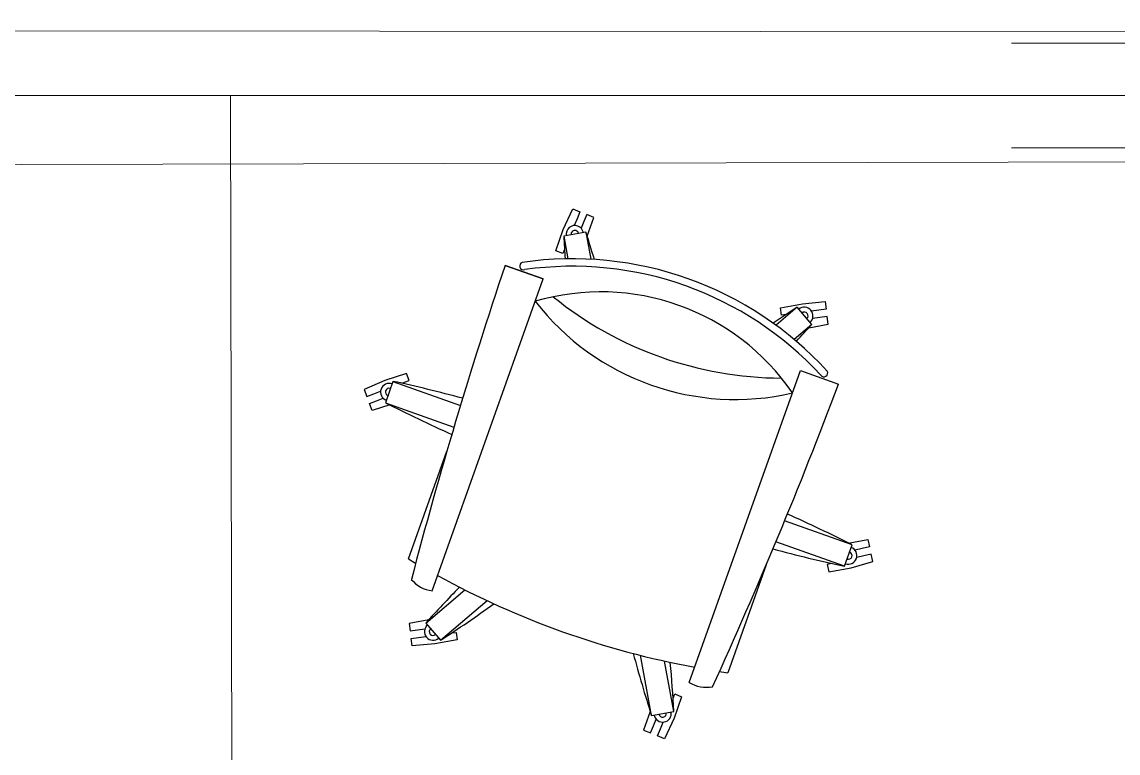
# Model space of a CAD drawing. Header units: inches. Extents: x 164.3 to 247.9, y 15.6 to 56.7.
# Drawn here: x 240.586 to 241.785, y 55.867 to 56.667 of the extents above; entities that cross this region are included whole.
import ezdxf

# ---------------------------------------------------------------- set-up
doc = ezdxf.new("R2010")
doc.units = ezdxf.units.IN
doc.header["$MEASUREMENT"] = 0
doc.set_wipeout_variables(frame=1)
doc.layers.get('0').update_dxf_attribs({"lineweight": 0})
for name, color, linetype, lineweight in [('WALL 1 100', 250, 'Continuous', 9), ('окно', 7, 'Continuous', 9), ('провода', 1, 'Continuous', 5)]:
    doc.layers.add(name, color=color, linetype=linetype, lineweight=lineweight)

# ---------------------------------------------------------------- blocks, each defined once
blk = doc.blocks.new('*U37')
blk.add_wipeout([(-69.25, 69.81), (69.25, 69.81), (69.25, -5), (-69.25, -5)]).dxf.layer = 'окно'
at = {"layer": 'окно'}
for p, q in [((-69.25, 64.81), (69.25, 64.81)), ((-69.25, 32.41), (69.25, 32.41)), ((-69.25, 0), (69.25, 0))]:
    blk.add_line(p, q, dxfattribs=at)

msp = doc.modelspace()

# ---------------------------------------------------------------- linework, layer by layer
at = {"color": 7, "linetype": 'ByBlock', "lineweight": -2}
for p, q in [((241.1783, 56.44), (241.1888, 56.4624)), ((241.1888, 56.4624), (241.1964, 56.4593)), ((241.1964, 56.4593), (241.1933, 56.4516)), ((241.1933, 56.4516), (241.1903, 56.4443)), ((241.2009, 56.4485), (241.1979, 56.4412)), ((241.204, 56.4562), (241.2009, 56.4485)), ((241.2117, 56.453), (241.204, 56.4562)), ((241.2045, 56.4326), (241.2117, 56.453)), ((241.1701, 56.4166), (241.1783, 56.44)), ((241.203, 56.4371), (241.1787, 56.4326)), ((241.203, 56.4371), (241.2085, 56.4074)), ((241.1787, 56.4326), (241.1832, 56.4079)), ((241.1777, 56.4135), (241.1701, 56.4166)), ((241.1795, 56.418), (241.1777, 56.4135)), ((241.1563, 56.3858), (241.1146, 56.4007)), ((241.1146, 56.4007), (241.1563, 56.3858)), ((241.0348, 56.0447), (241.1563, 56.3858)), ((241.4339, 56.3548), (241.4109, 56.3352)), ((241.4157, 56.3543), (241.44, 56.3588)), ((241.4168, 56.3461), (241.4157, 56.3543)), ((241.4499, 56.336), (241.4339, 56.3548)), ((241.44, 56.3588), (241.4647, 56.361)), ((241.4577, 56.3517), (241.4498, 56.3506)), ((241.4658, 56.3528), (241.4577, 56.3517)), ((241.4647, 56.361), (241.4658, 56.3528)), ((241.4216, 56.3468), (241.4168, 56.3461)), ((241.4588, 56.3435), (241.4509, 56.3424)), ((241.4669, 56.3446), (241.4588, 56.3435)), ((241.468, 56.3365), (241.4669, 56.3446)), ((241.4499, 56.336), (241.4308, 56.3197)), ((241.4467, 56.3325), (241.468, 56.3365)), ((241.0067, 56.2824), (240.9831, 56.2749)), ((241.0096, 56.2747), (241.0067, 56.2824)), ((241.3161, 55.9445), (241.4376, 56.2856)), ((241.4376, 56.2856), (241.4794, 56.2707)), ((240.9831, 56.2749), (240.9604, 56.2651)), ((240.992, 56.2738), (240.9837, 56.2505)), ((240.992, 56.2738), (241.0658, 56.2475)), ((241.0016, 56.2717), (241.0019, 56.2718)), ((241.0019, 56.2718), (241.0096, 56.2747)), ((240.9604, 56.2651), (240.9633, 56.2574)), ((240.9633, 56.2574), (240.971, 56.2603)), ((240.971, 56.2603), (240.9784, 56.2631)), ((240.9739, 56.2525), (240.9813, 56.2553)), ((240.9662, 56.2497), (240.9739, 56.2525)), ((240.9691, 56.2419), (240.9662, 56.2497)), ((240.9885, 56.2481), (240.9691, 56.2419)), ((240.9837, 56.2505), (241.0587, 56.2238)), ((241.0089, 56.0797), (241.0509, 56.1975)), ((241.4941, 56.0949), (241.4203, 56.1212)), ((241.4858, 56.0716), (241.4108, 56.0983)), ((241.4899, 56.097), (241.5112, 56.1009)), ((241.5112, 56.1009), (241.5131, 56.0928)), ((241.4858, 56.0716), (241.4941, 56.0949)), ((241.505, 56.091), (241.4973, 56.0892)), ((241.5131, 56.0928), (241.505, 56.091)), ((241.4715, 56.0748), (241.4668, 56.0737)), ((241.493, 56.07), (241.5168, 56.0768)), ((241.5069, 56.0829), (241.4991, 56.0812)), ((241.5149, 56.0848), (241.5069, 56.0829)), ((241.5168, 56.0768), (241.5149, 56.0848)), ((241.4002, 56.073), (241.3582, 55.9552)), ((241.4668, 56.0737), (241.4686, 56.0656)), ((241.4686, 56.0656), (241.493, 56.07)), ((241.0279, 56.0095), (241.0706, 56.0458)), ((241.0439, 55.9906), (241.0949, 56.034)), ((241.0311, 56.013), (241.0097, 56.009)), ((241.0097, 56.009), (241.0109, 56.0008)), ((241.019, 56.0019), (241.0269, 56.003)), ((241.0279, 56.0095), (241.0439, 55.9906)), ((241.0109, 56.0008), (241.019, 56.0019)), ((241.012, 55.9926), (241.0201, 55.9937)), ((241.0131, 55.9845), (241.012, 55.9926)), ((241.0201, 55.9937), (241.028, 55.9948)), ((241.0621, 55.9912), (241.0377, 55.9866)), ((241.0562, 55.9987), (241.061, 55.9993)), ((241.061, 55.9993), (241.0621, 55.9912)), ((241.0377, 55.9866), (241.0131, 55.9845)), ((241.2748, 55.9084), (241.2627, 55.9742)), ((241.2991, 55.9128), (241.289, 55.9679)), ((241.2983, 55.9274), (241.3001, 55.9319)), ((241.3001, 55.9319), (241.3077, 55.9288)), ((241.3077, 55.9288), (241.2995, 55.9055)), ((241.2733, 55.9129), (241.2661, 55.8924)), ((241.2748, 55.9084), (241.2991, 55.9128)), ((241.2738, 55.8893), (241.2769, 55.8969)), ((241.2769, 55.8969), (241.2799, 55.9043)), ((241.2845, 55.8938), (241.2875, 55.9011)), ((241.2995, 55.9055), (241.289, 55.883)), ((241.2661, 55.8924), (241.2738, 55.8893)), ((241.2814, 55.8862), (241.2845, 55.8938)), ((241.289, 55.883), (241.2814, 55.8862))]:
    msp.add_line(p, q, dxfattribs=at)
for centre, radius, start, end in [((241.1909, 56.4348), 0.00947, 10.3839, 190.3839), ((241.1909, 56.4348), 0.00412, 10.3839, 190.3839), ((239.7981, 55.9851), 1.4758, 16.6158, 17.8317), ((242.6526, 56.5082), 1.4758, 182.9361, 183.8993), ((246.1665, 54.706), 5.3285, 161.4557, 165.3098), ((241.1348, 56.4), 0.00418, 109.073, 287.4568), ((241.1881, 56.0301), 0.3778, 42.4526, 98.3153), ((241.1881, 56.0301), 0.3696, 42.6767, 98.0911), ((241.2193, 56.1177), 0.254, 34.3751, 106.3927), ((241.4185, 56.6767), 0.3993, 231.0228, 269.745), ((241.3666, 56.531), 0.277, 217.7661, 283.0017), ((242.2363, 55.1162), 1.4758, 122.9361, 124.1521), ((241.4419, 56.3454), 0.00947, 310.3839, 130.3839), ((241.4419, 56.3454), 0.00412, 310.3839, 130.3839), ((240.3561, 57.3267), 1.4758, 316.8686, 317.8317), ((241.4633, 56.2829), 0.00418, 213.311, 31.6948), ((240.9879, 56.2622), 0.00947, 70.3839, 250.3839), ((240.9879, 56.2622), 0.00412, 70.3839, 250.3839), ((240.681, 54.8312), 1.4758, 74.7909, 77.8317), ((236.4944, 58.1531), 5.3285, 335.458, 339.3121), ((241.6552, 57.5647), 1.4758, 242.9361, 246.0589), ((240.8226, 54.7807), 1.4758, 62.9361, 65.9769), ((241.7968, 57.5142), 1.4758, 254.709, 257.8317), ((241.4899, 56.0833), 0.00947, 250.3839, 70.3839), ((241.4899, 56.0833), 0.00412, 250.3839, 70.3839), ((241.493, 56.8856), 0.9401, 239.0099, 239.5666), ((241.0393, 56.0796), 0.0352, 219.3795, 262.5457), ((241.493, 56.8856), 0.9401, 241.2437, 259.5242), ((242.1217, 55.0188), 1.4758, 135.7409, 137.8317), ((240.2415, 57.2292), 1.4758, 302.9361, 305.6836), ((241.0359, 56.0001), 0.00947, 130.3839, 310.3839), ((241.0359, 56.0001), 0.00412, 130.3839, 310.3839), ((242.6797, 56.3603), 1.4758, 195.0843, 197.8317), ((239.8252, 55.8372), 1.4758, 2.9361, 5.027), ((241.493, 56.8856), 0.9401, 261.2012, 261.758), ((241.3346, 55.9744), 0.0352, 238.2222, 281.3884), ((241.2869, 55.9106), 0.00947, 190.3839, 10.3839), ((241.2869, 55.9106), 0.00412, 190.3839, 10.3839)]:
    msp.add_arc(centre, radius, start, end, dxfattribs=at)
at = {"layer": 'WALL 1 100', "color": 0}
msp.add_lwpolyline([(246.8969, 56.652), (228.0896, 56.6669)], dxfattribs=at)
at = {"layer": 'провода', "color": 1}
for p, q in [((246.8256, 56.5855), (233.8772, 56.5878)), ((240.8162, 55.5319), (240.8144, 56.5864))]:
    msp.add_line(p, q, dxfattribs=at)

# ---------------------------------------------------------------- next in the draw order: block references
at = {"layer": 'провода', "color": 7, "linetype": 'ByBlock', "lineweight": 0, "xscale": 0.001765334191925971, "yscale": 0.001765334191925971, "zscale": 0.001765334191925971, "rotation": 180}
msp.add_blockref('*U37', (241.7905, 56.6437), dxfattribs=at)

# ---------------------------------------------------------------- next in the draw order: linework, layer by layer
at = {"layer": 'WALL 1 100', "color": 0}
msp.add_lwpolyline([(233.9612, 56.4952), (246.7485, 56.5257)], dxfattribs=at)

doc.saveas('drawing.dxf')
